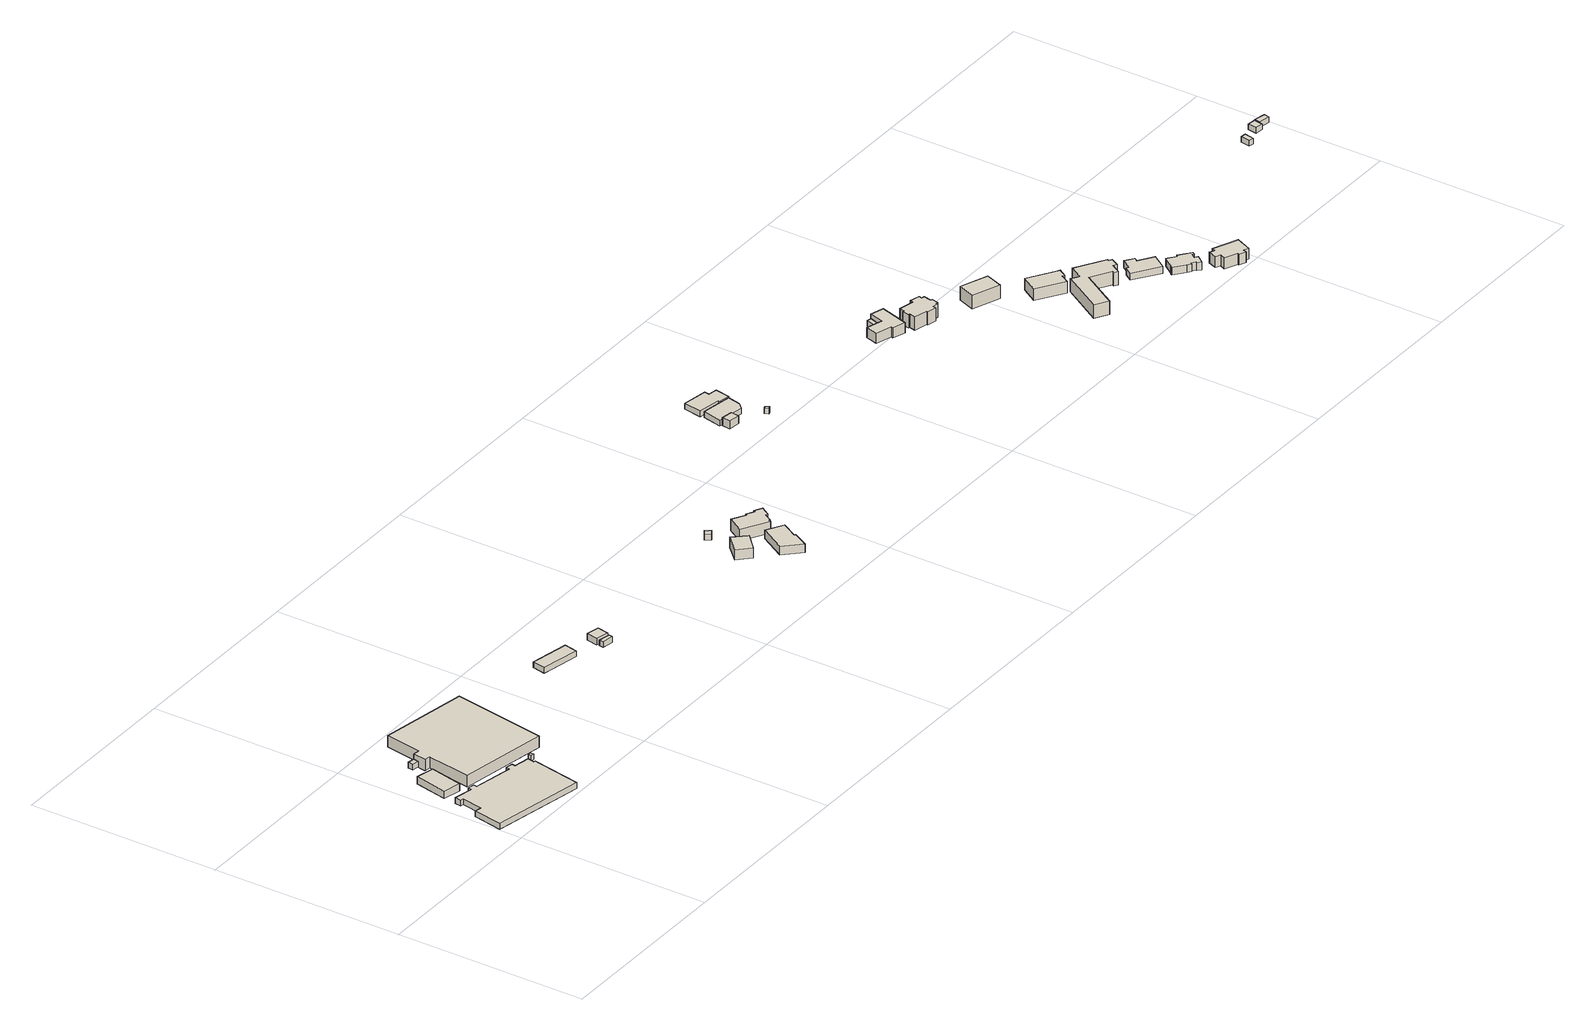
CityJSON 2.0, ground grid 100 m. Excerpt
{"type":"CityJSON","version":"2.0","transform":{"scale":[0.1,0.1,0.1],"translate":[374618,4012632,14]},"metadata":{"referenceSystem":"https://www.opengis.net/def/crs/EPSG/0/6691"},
"CityObjects":{
"building1":{"type":"Building","attributes":{"枝番":1,"利根川水系渡良瀬川洪水浸水想定区域（計画規模）.規模":"L1","利根川水系渡良瀬川洪水浸水想定区域（計画規模）.浸水ランク":"2","利根川水系渡良瀬川洪水浸水想定区域（計画規模）.浸水深":0.88,"利根川水系渡良瀬川洪水浸水想定区域（計画規模）.継続時間":8.9,"利根川水系渡良瀬川洪水浸水想定区域（想定最大規模）.規模":"L2","利根川水系渡良瀬川洪水浸水想定区域（想定最大規模）.浸水ランク":"2","利根川水系渡良瀬川洪水浸水想定区域（想定最大規模）.浸水深":2.31,"利根川水系渡良瀬川洪水浸水想定区域（想定最大規模）.継続時間":211.9,"利根川水系利根川洪水浸水想定区域（計画規模）.規模":"L1","利根川水系利根川洪水浸水想定区域（計画規模）.浸水ランク":"3","利根川水系利根川洪水浸水想定区域（計画規模）.浸水深":3.3,"利根川水系利根川洪水浸水想定区域（想定最大規模）.規模":"L2","利根川水系利根川洪水浸水想定区域（想定最大規模）.浸水ランク":"4","利根川水系利根川洪水浸水想定区域（想定最大規模）.浸水深":5.53,"usage":"401","measuredHeight":4.9,"BuildingDetails.prefecture":"10","BuildingDetails.city":"10207","BuildingDetails.surveyYear":2016},"geometry":[{"type":"Solid","lod":"1","boundaries":[[[[0,1,2,3]],[[2,4,5,3]],[[1,6,4,2]],[[0,7,6,1]],[[3,5,7,0]],[[4,6,7,5]]]]}]},
"building2":{"type":"Building","attributes":{"枝番":1,"利根川水系渡良瀬川洪水浸水想定区域（計画規模）.規模":"L1","利根川水系渡良瀬川洪水浸水想定区域（計画規模）.浸水ランク":"2","利根川水系渡良瀬川洪水浸水想定区域（計画規模）.浸水深":1.32,"利根川水系渡良瀬川洪水浸水想定区域（計画規模）.継続時間":24.4,"利根川水系渡良瀬川洪水浸水想定区域（想定最大規模）.規模":"L2","利根川水系渡良瀬川洪水浸水想定区域（想定最大規模）.浸水ランク":"2","利根川水系渡良瀬川洪水浸水想定区域（想定最大規模）.浸水深":2.82,"利根川水系渡良瀬川洪水浸水想定区域（想定最大規模）.継続時間":234.7,"利根川水系利根川洪水浸水想定区域（計画規模）.規模":"L1","利根川水系利根川洪水浸水想定区域（計画規模）.浸水ランク":"3","利根川水系利根川洪水浸水想定区域（計画規模）.浸水深":3.8,"利根川水系利根川洪水浸水想定区域（想定最大規模）.規模":"L2","利根川水系利根川洪水浸水想定区域（想定最大規模）.浸水ランク":"4","利根川水系利根川洪水浸水想定区域（想定最大規模）.浸水深":6.03,"usage":"451","BuildingDetails.prefecture":"10","BuildingDetails.city":"10207","BuildingDetails.surveyYear":2016},"geometry":[{"type":"Solid","lod":"1","boundaries":[[[[8,9,10,11,12,13,14,15,16,17,18,19,20,21,22,23,24,25]],[[24,26,27,25]],[[23,28,26,24]],[[22,29,28,23]],[[21,30,29,22]],[[20,31,30,21]],[[19,32,31,20]],[[18,33,32,19]],[[17,34,33,18]],[[16,35,34,17]],[[15,36,35,16]],[[14,37,36,15]],[[13,38,37,14]],[[12,39,38,13]],[[11,40,39,12]],[[10,41,40,11]],[[9,42,41,10]],[[8,43,42,9]],[[25,27,43,8]],[[26,28,29,30,31,32,33,34,35,36,37,38,39,40,41,42,43,27]]]]}]},
"building3":{"type":"Building","attributes":{"枝番":1,"利根川水系渡良瀬川洪水浸水想定区域（計画規模）.規模":"L1","利根川水系渡良瀬川洪水浸水想定区域（計画規模）.浸水ランク":"2","利根川水系渡良瀬川洪水浸水想定区域（計画規模）.浸水深":0.97,"利根川水系渡良瀬川洪水浸水想定区域（計画規模）.継続時間":9.2,"利根川水系渡良瀬川洪水浸水想定区域（想定最大規模）.規模":"L2","利根川水系渡良瀬川洪水浸水想定区域（想定最大規模）.浸水ランク":"2","利根川水系渡良瀬川洪水浸水想定区域（想定最大規模）.浸水深":2.42,"利根川水系渡良瀬川洪水浸水想定区域（想定最大規模）.継続時間":212.9,"利根川水系利根川洪水浸水想定区域（計画規模）.規模":"L1","利根川水系利根川洪水浸水想定区域（計画規模）.浸水ランク":"3","利根川水系利根川洪水浸水想定区域（計画規模）.浸水深":3.4,"利根川水系利根川洪水浸水想定区域（想定最大規模）.規模":"L2","利根川水系利根川洪水浸水想定区域（想定最大規模）.浸水ランク":"4","利根川水系利根川洪水浸水想定区域（想定最大規模）.浸水深":5.63,"usage":"451","BuildingDetails.prefecture":"10","BuildingDetails.city":"10207","BuildingDetails.surveyYear":2016},"geometry":[{"type":"Solid","lod":"1","boundaries":[[[[44,45,46,47]],[[46,48,49,47]],[[45,50,48,46]],[[44,51,50,45]],[[47,49,51,44]],[[48,50,51,49]]]]}]},
"building4":{"type":"Building","attributes":{"枝番":1,"利根川水系渡良瀬川洪水浸水想定区域（計画規模）.規模":"L1","利根川水系渡良瀬川洪水浸水想定区域（計画規模）.浸水ランク":"2","利根川水系渡良瀬川洪水浸水想定区域（計画規模）.浸水深":1.07,"利根川水系渡良瀬川洪水浸水想定区域（計画規模）.継続時間":21.4,"利根川水系渡良瀬川洪水浸水想定区域（想定最大規模）.規模":"L2","利根川水系渡良瀬川洪水浸水想定区域（想定最大規模）.浸水ランク":"2","利根川水系渡良瀬川洪水浸水想定区域（想定最大規模）.浸水深":2.62,"利根川水系渡良瀬川洪水浸水想定区域（想定最大規模）.継続時間":232.1,"利根川水系利根川洪水浸水想定区域（計画規模）.規模":"L1","利根川水系利根川洪水浸水想定区域（計画規模）.浸水ランク":"3","利根川水系利根川洪水浸水想定区域（計画規模）.浸水深":3.6,"利根川水系利根川洪水浸水想定区域（想定最大規模）.規模":"L2","利根川水系利根川洪水浸水想定区域（想定最大規模）.浸水ランク":"4","利根川水系利根川洪水浸水想定区域（想定最大規模）.浸水深":5.83,"BuildingDetails.prefecture":"10","BuildingDetails.city":"10207"},"geometry":[{"type":"Solid","lod":"1","boundaries":[[[[52,53,54,55]],[[54,56,57,55]],[[53,58,56,54]],[[52,59,58,53]],[[55,57,59,52]],[[56,58,59,57]]]]}]},
"building5":{"type":"Building","attributes":{"枝番":1,"利根川水系渡良瀬川洪水浸水想定区域（計画規模）.規模":"L1","利根川水系渡良瀬川洪水浸水想定区域（計画規模）.浸水ランク":"2","利根川水系渡良瀬川洪水浸水想定区域（計画規模）.浸水深":1.42,"利根川水系渡良瀬川洪水浸水想定区域（計画規模）.継続時間":12.4,"利根川水系渡良瀬川洪水浸水想定区域（想定最大規模）.規模":"L2","利根川水系渡良瀬川洪水浸水想定区域（想定最大規模）.浸水ランク":"2","利根川水系渡良瀬川洪水浸水想定区域（想定最大規模）.浸水深":2.93,"利根川水系渡良瀬川洪水浸水想定区域（想定最大規模）.継続時間":220.3,"利根川水系利根川洪水浸水想定区域（計画規模）.規模":"L1","利根川水系利根川洪水浸水想定区域（計画規模）.浸水ランク":"3","利根川水系利根川洪水浸水想定区域（計画規模）.浸水深":3.9,"利根川水系利根川洪水浸水想定区域（想定最大規模）.規模":"L2","利根川水系利根川洪水浸水想定区域（想定最大規模）.浸水ランク":"4","利根川水系利根川洪水浸水想定区域（想定最大規模）.浸水深":6.13,"usage":"451","measuredHeight":7.1,"BuildingDetails.prefecture":"10","BuildingDetails.city":"10207","BuildingDetails.surveyYear":2016},"geometry":[{"type":"Solid","lod":"1","boundaries":[[[[60,61,62,63,64,65,66,67]],[[66,68,69,67]],[[65,70,68,66]],[[64,71,70,65]],[[63,72,71,64]],[[62,73,72,63]],[[61,74,73,62]],[[60,75,74,61]],[[67,69,75,60]],[[68,70,71,72,73,74,75,69]]]]}]},
"building6":{"type":"Building","attributes":{"枝番":1,"利根川水系渡良瀬川洪水浸水想定区域（計画規模）.規模":"L1","利根川水系渡良瀬川洪水浸水想定区域（計画規模）.浸水ランク":"2","利根川水系渡良瀬川洪水浸水想定区域（計画規模）.浸水深":1.08,"利根川水系渡良瀬川洪水浸水想定区域（計画規模）.継続時間":21.4,"利根川水系渡良瀬川洪水浸水想定区域（想定最大規模）.規模":"L2","利根川水系渡良瀬川洪水浸水想定区域（想定最大規模）.浸水ランク":"2","利根川水系渡良瀬川洪水浸水想定区域（想定最大規模）.浸水深":2.62,"利根川水系渡良瀬川洪水浸水想定区域（想定最大規模）.継続時間":231.9,"利根川水系利根川洪水浸水想定区域（計画規模）.規模":"L1","利根川水系利根川洪水浸水想定区域（計画規模）.浸水ランク":"3","利根川水系利根川洪水浸水想定区域（計画規模）.浸水深":3.6,"利根川水系利根川洪水浸水想定区域（想定最大規模）.規模":"L2","利根川水系利根川洪水浸水想定区域（想定最大規模）.浸水ランク":"4","利根川水系利根川洪水浸水想定区域（想定最大規模）.浸水深":5.83,"usage":"451","measuredHeight":3.5,"BuildingDetails.prefecture":"10","BuildingDetails.city":"10207","BuildingDetails.surveyYear":2016},"geometry":[{"type":"Solid","lod":"1","boundaries":[[[[76,77,78,79]],[[78,80,81,79]],[[77,82,80,78]],[[76,83,82,77]],[[79,81,83,76]],[[80,82,83,81]]]]}]},
"building7":{"type":"Building","attributes":{"枝番":1,"利根川水系渡良瀬川洪水浸水想定区域（計画規模）.規模":"L1","利根川水系渡良瀬川洪水浸水想定区域（計画規模）.浸水ランク":"2","利根川水系渡良瀬川洪水浸水想定区域（計画規模）.浸水深":1.21,"利根川水系渡良瀬川洪水浸水想定区域（計画規模）.継続時間":21.4,"利根川水系渡良瀬川洪水浸水想定区域（想定最大規模）.規模":"L2","利根川水系渡良瀬川洪水浸水想定区域（想定最大規模）.浸水ランク":"2","利根川水系渡良瀬川洪水浸水想定区域（想定最大規模）.浸水深":2.72,"利根川水系渡良瀬川洪水浸水想定区域（想定最大規模）.継続時間":231.9,"利根川水系利根川洪水浸水想定区域（計画規模）.規模":"L1","利根川水系利根川洪水浸水想定区域（計画規模）.浸水ランク":"3","利根川水系利根川洪水浸水想定区域（計画規模）.浸水深":3.7,"利根川水系利根川洪水浸水想定区域（想定最大規模）.規模":"L2","利根川水系利根川洪水浸水想定区域（想定最大規模）.浸水ランク":"4","利根川水系利根川洪水浸水想定区域（想定最大規模）.浸水深":5.93,"BuildingDetails.prefecture":"10","BuildingDetails.city":"10207"},"geometry":[{"type":"Solid","lod":"1","boundaries":[[[[84,85,86,87]],[[86,88,89,87]],[[85,90,88,86]],[[84,91,90,85]],[[87,89,91,84]],[[88,90,91,89]]]]}]},
"building8":{"type":"Building","attributes":{"枝番":1,"利根川水系渡良瀬川洪水浸水想定区域（計画規模）.規模":"L1","利根川水系渡良瀬川洪水浸水想定区域（計画規模）.浸水ランク":"2","利根川水系渡良瀬川洪水浸水想定区域（計画規模）.浸水深":0.9,"利根川水系渡良瀬川洪水浸水想定区域（計画規模）.継続時間":19.4,"利根川水系渡良瀬川洪水浸水想定区域（想定最大規模）.規模":"L2","利根川水系渡良瀬川洪水浸水想定区域（想定最大規模）.浸水ランク":"2","利根川水系渡良瀬川洪水浸水想定区域（想定最大規模）.浸水深":2.42,"利根川水系渡良瀬川洪水浸水想定区域（想定最大規模）.継続時間":230.2,"利根川水系利根川洪水浸水想定区域（計画規模）.規模":"L1","利根川水系利根川洪水浸水想定区域（計画規模）.浸水ランク":"3","利根川水系利根川洪水浸水想定区域（計画規模）.浸水深":3.4,"利根川水系利根川洪水浸水想定区域（想定最大規模）.規模":"L2","利根川水系利根川洪水浸水想定区域（想定最大規模）.浸水ランク":"4","利根川水系利根川洪水浸水想定区域（想定最大規模）.浸水深":5.63,"measuredHeight":4.1,"BuildingDetails.prefecture":"10","BuildingDetails.city":"10207"},"geometry":[{"type":"Solid","lod":"1","boundaries":[[[[92,93,94,95]],[[94,96,97,95]],[[93,98,96,94]],[[92,99,98,93]],[[95,97,99,92]],[[96,98,99,97]]]]}]},
"building9":{"type":"Building","attributes":{"枝番":1,"利根川水系渡良瀬川洪水浸水想定区域（計画規模）.規模":"L1","利根川水系渡良瀬川洪水浸水想定区域（計画規模）.浸水ランク":"2","利根川水系渡良瀬川洪水浸水想定区域（計画規模）.浸水深":0.9,"利根川水系渡良瀬川洪水浸水想定区域（計画規模）.継続時間":9.3,"利根川水系渡良瀬川洪水浸水想定区域（想定最大規模）.規模":"L2","利根川水系渡良瀬川洪水浸水想定区域（想定最大規模）.浸水ランク":"2","利根川水系渡良瀬川洪水浸水想定区域（想定最大規模）.浸水深":2.31,"利根川水系渡良瀬川洪水浸水想定区域（想定最大規模）.継続時間":213.6,"利根川水系利根川洪水浸水想定区域（計画規模）.規模":"L1","利根川水系利根川洪水浸水想定区域（計画規模）.浸水ランク":"3","利根川水系利根川洪水浸水想定区域（計画規模）.浸水深":3.3,"利根川水系利根川洪水浸水想定区域（想定最大規模）.規模":"L2","利根川水系利根川洪水浸水想定区域（想定最大規模）.浸水ランク":"4","利根川水系利根川洪水浸水想定区域（想定最大規模）.浸水深":5.53,"measuredHeight":6.9,"BuildingDetails.prefecture":"10","BuildingDetails.city":"10207"},"geometry":[{"type":"Solid","lod":"1","boundaries":[[[[100,101,102,103]],[[102,104,105,103]],[[101,106,104,102]],[[100,107,106,101]],[[103,105,107,100]],[[104,106,107,105]]]]}]},
"building10":{"type":"Building","attributes":{"枝番":1,"利根川水系渡良瀬川洪水浸水想定区域（計画規模）.規模":"L1","利根川水系渡良瀬川洪水浸水想定区域（計画規模）.浸水ランク":"2","利根川水系渡良瀬川洪水浸水想定区域（計画規模）.浸水深":1.52,"利根川水系渡良瀬川洪水浸水想定区域（計画規模）.継続時間":27.7,"利根川水系渡良瀬川洪水浸水想定区域（想定最大規模）.規模":"L2","利根川水系渡良瀬川洪水浸水想定区域（想定最大規模）.浸水ランク":"2","利根川水系渡良瀬川洪水浸水想定区域（想定最大規模）.浸水深":2.92,"利根川水系渡良瀬川洪水浸水想定区域（想定最大規模）.継続時間":237.6,"利根川水系利根川洪水浸水想定区域（計画規模）.規模":"L1","利根川水系利根川洪水浸水想定区域（計画規模）.浸水ランク":"3","利根川水系利根川洪水浸水想定区域（計画規模）.浸水深":3.9,"利根川水系利根川洪水浸水想定区域（想定最大規模）.規模":"L2","利根川水系利根川洪水浸水想定区域（想定最大規模）.浸水ランク":"4","利根川水系利根川洪水浸水想定区域（想定最大規模）.浸水深":6.13,"BuildingDetails.prefecture":"10","BuildingDetails.city":"10207"},"geometry":[{"type":"Solid","lod":"1","boundaries":[[[[108,109,110,111]],[[110,112,113,111]],[[109,114,112,110]],[[108,115,114,109]],[[111,113,115,108]],[[112,114,115,113]]]]}]},
"building11":{"type":"Building","attributes":{"枝番":1,"利根川水系渡良瀬川洪水浸水想定区域（計画規模）.規模":"L1","利根川水系渡良瀬川洪水浸水想定区域（計画規模）.浸水ランク":"2","利根川水系渡良瀬川洪水浸水想定区域（計画規模）.浸水深":0.61,"利根川水系渡良瀬川洪水浸水想定区域（計画規模）.継続時間":3.9,"利根川水系渡良瀬川洪水浸水想定区域（想定最大規模）.規模":"L2","利根川水系渡良瀬川洪水浸水想定区域（想定最大規模）.浸水ランク":"2","利根川水系渡良瀬川洪水浸水想定区域（想定最大規模）.浸水深":2.02,"利根川水系渡良瀬川洪水浸水想定区域（想定最大規模）.継続時間":170.7,"利根川水系利根川洪水浸水想定区域（計画規模）.規模":"L1","利根川水系利根川洪水浸水想定区域（計画規模）.浸水ランク":"3","利根川水系利根川洪水浸水想定区域（計画規模）.浸水深":3,"利根川水系利根川洪水浸水想定区域（想定最大規模）.規模":"L2","利根川水系利根川洪水浸水想定区域（想定最大規模）.浸水ランク":"4","利根川水系利根川洪水浸水想定区域（想定最大規模）.浸水深":5.23,"measuredHeight":5.3,"BuildingDetails.prefecture":"10","BuildingDetails.city":"10207"},"geometry":[{"type":"Solid","lod":"1","boundaries":[[[[116,117,118,119,120,121]],[[120,122,123,121]],[[119,124,122,120]],[[118,125,124,119]],[[117,126,125,118]],[[116,127,126,117]],[[121,123,127,116]],[[122,124,125,126,127,123]]]]}]},
"building12":{"type":"Building","attributes":{"枝番":1,"利根川水系渡良瀬川洪水浸水想定区域（計画規模）.規模":"L1","利根川水系渡良瀬川洪水浸水想定区域（計画規模）.浸水ランク":"1","利根川水系渡良瀬川洪水浸水想定区域（計画規模）.浸水深":0.22,"利根川水系渡良瀬川洪水浸水想定区域（計画規模）.継続時間":3.9,"利根川水系渡良瀬川洪水浸水想定区域（想定最大規模）.規模":"L2","利根川水系渡良瀬川洪水浸水想定区域（想定最大規模）.浸水ランク":"2","利根川水系渡良瀬川洪水浸水想定区域（想定最大規模）.浸水深":1.62,"利根川水系渡良瀬川洪水浸水想定区域（想定最大規模）.継続時間":170.7,"利根川水系利根川洪水浸水想定区域（計画規模）.規模":"L1","利根川水系利根川洪水浸水想定区域（計画規模）.浸水ランク":"2","利根川水系利根川洪水浸水想定区域（計画規模）.浸水深":2.6,"利根川水系利根川洪水浸水想定区域（想定最大規模）.規模":"L2","利根川水系利根川洪水浸水想定区域（想定最大規模）.浸水ランク":"3","利根川水系利根川洪水浸水想定区域（想定最大規模）.浸水深":4.83,"measuredHeight":7.7,"BuildingDetails.prefecture":"10","BuildingDetails.city":"10207"},"geometry":[{"type":"Solid","lod":"1","boundaries":[[[[128,129,130,131,132,133,134,135,136,137,138,139]],[[138,140,141,139]],[[137,142,140,138]],[[136,143,142,137]],[[135,144,143,136]],[[134,145,144,135]],[[133,146,145,134]],[[132,147,146,133]],[[131,148,147,132]],[[130,149,148,131]],[[129,150,149,130]],[[128,151,150,129]],[[139,141,151,128]],[[140,142,143,144,145,146,147,148,149,150,151,141]]]]}]},
"building13":{"type":"Building","attributes":{"枝番":1,"利根川水系渡良瀬川洪水浸水想定区域（計画規模）.規模":"L1","利根川水系渡良瀬川洪水浸水想定区域（計画規模）.浸水ランク":"2","利根川水系渡良瀬川洪水浸水想定区域（計画規模）.浸水深":1.97,"利根川水系渡良瀬川洪水浸水想定区域（計画規模）.継続時間":54.6,"利根川水系渡良瀬川洪水浸水想定区域（想定最大規模）.規模":"L2","利根川水系渡良瀬川洪水浸水想定区域（想定最大規模）.浸水ランク":"3","利根川水系渡良瀬川洪水浸水想定区域（想定最大規模）.浸水深":3.32,"利根川水系渡良瀬川洪水浸水想定区域（想定最大規模）.継続時間":264.6,"利根川水系矢場川洪水浸水想定区域（想定最大規模）.規模":"L2","利根川水系矢場川洪水浸水想定区域（想定最大規模）.浸水ランク":"1","利根川水系矢場川洪水浸水想定区域（想定最大規模）.浸水深":0.36,"利根川水系利根川洪水浸水想定区域（計画規模）.規模":"L1","利根川水系利根川洪水浸水想定区域（計画規模）.浸水ランク":"3","利根川水系利根川洪水浸水想定区域（計画規模）.浸水深":4.3,"利根川水系利根川洪水浸水想定区域（想定最大規模）.規模":"L2","利根川水系利根川洪水浸水想定区域（想定最大規模）.浸水ランク":"4","利根川水系利根川洪水浸水想定区域（想定最大規模）.浸水深":6.53,"measuredHeight":4.6,"BuildingDetails.prefecture":"10","BuildingDetails.city":"10207"},"geometry":[{"type":"Solid","lod":"1","boundaries":[[[[152,153,154,155]],[[154,156,157,155]],[[153,158,156,154]],[[152,159,158,153]],[[155,157,159,152]],[[156,158,159,157]]]]}]},
"building14":{"type":"Building","attributes":{"枝番":1,"利根川水系渡良瀬川洪水浸水想定区域（計画規模）.規模":"L1","利根川水系渡良瀬川洪水浸水想定区域（計画規模）.浸水ランク":"2","利根川水系渡良瀬川洪水浸水想定区域（計画規模）.浸水深":1.57,"利根川水系渡良瀬川洪水浸水想定区域（計画規模）.継続時間":54.6,"利根川水系渡良瀬川洪水浸水想定区域（想定最大規模）.規模":"L2","利根川水系渡良瀬川洪水浸水想定区域（想定最大規模）.浸水ランク":"2","利根川水系渡良瀬川洪水浸水想定区域（想定最大規模）.浸水深":2.92,"利根川水系渡良瀬川洪水浸水想定区域（想定最大規模）.継続時間":264.6,"利根川水系矢場川洪水浸水想定区域（想定最大規模）.規模":"L2","利根川水系矢場川洪水浸水想定区域（想定最大規模）.浸水ランク":"1","利根川水系矢場川洪水浸水想定区域（想定最大規模）.浸水深":0.06,"利根川水系利根川洪水浸水想定区域（計画規模）.規模":"L1","利根川水系利根川洪水浸水想定区域（計画規模）.浸水ランク":"3","利根川水系利根川洪水浸水想定区域（計画規模）.浸水深":3.9,"利根川水系利根川洪水浸水想定区域（想定最大規模）.規模":"L2","利根川水系利根川洪水浸水想定区域（想定最大規模）.浸水ランク":"4","利根川水系利根川洪水浸水想定区域（想定最大規模）.浸水深":6.13,"usage":"451","measuredHeight":3.7,"BuildingDetails.prefecture":"10","BuildingDetails.city":"10207","BuildingDetails.surveyYear":2016},"geometry":[{"type":"Solid","lod":"1","boundaries":[[[[160,161,162,163,164]],[[163,165,166,164]],[[162,167,165,163]],[[161,168,167,162]],[[160,169,168,161]],[[164,166,169,160]],[[165,167,168,169,166]]]]}]},
"building15":{"type":"Building","attributes":{"枝番":1,"利根川水系渡良瀬川洪水浸水想定区域（計画規模）.規模":"L1","利根川水系渡良瀬川洪水浸水想定区域（計画規模）.浸水ランク":"2","利根川水系渡良瀬川洪水浸水想定区域（計画規模）.浸水深":1.46,"利根川水系渡良瀬川洪水浸水想定区域（計画規模）.継続時間":24.4,"利根川水系渡良瀬川洪水浸水想定区域（想定最大規模）.規模":"L2","利根川水系渡良瀬川洪水浸水想定区域（想定最大規模）.浸水ランク":"2","利根川水系渡良瀬川洪水浸水想定区域（想定最大規模）.浸水深":2.82,"利根川水系渡良瀬川洪水浸水想定区域（想定最大規模）.継続時間":234.5,"利根川水系矢場川洪水浸水想定区域（想定最大規模）.規模":"L2","利根川水系矢場川洪水浸水想定区域（想定最大規模）.浸水ランク":"1","利根川水系矢場川洪水浸水想定区域（想定最大規模）.浸水深":0.06,"利根川水系利根川洪水浸水想定区域（計画規模）.規模":"L1","利根川水系利根川洪水浸水想定区域（計画規模）.浸水ランク":"3","利根川水系利根川洪水浸水想定区域（計画規模）.浸水深":3.8,"利根川水系利根川洪水浸水想定区域（想定最大規模）.規模":"L2","利根川水系利根川洪水浸水想定区域（想定最大規模）.浸水ランク":"4","利根川水系利根川洪水浸水想定区域（想定最大規模）.浸水深":6.03,"usage":"451","measuredHeight":3.4,"BuildingDetails.prefecture":"10","BuildingDetails.city":"10207","BuildingDetails.surveyYear":2016},"geometry":[{"type":"Solid","lod":"1","boundaries":[[[[170,171,172,173,174,175,176,177]],[[176,178,179,177]],[[175,180,178,176]],[[174,181,180,175]],[[173,182,181,174]],[[172,183,182,173]],[[171,184,183,172]],[[170,185,184,171]],[[177,179,185,170]],[[178,180,181,182,183,184,185,179]]]]}]},
"building16":{"type":"Building","attributes":{"枝番":1,"利根川水系渡良瀬川洪水浸水想定区域（計画規模）.規模":"L1","利根川水系渡良瀬川洪水浸水想定区域（計画規模）.浸水ランク":"2","利根川水系渡良瀬川洪水浸水想定区域（計画規模）.浸水深":2.06,"利根川水系渡良瀬川洪水浸水想定区域（計画規模）.継続時間":53.6,"利根川水系渡良瀬川洪水浸水想定区域（想定最大規模）.規模":"L2","利根川水系渡良瀬川洪水浸水想定区域（想定最大規模）.浸水ランク":"3","利根川水系渡良瀬川洪水浸水想定区域（想定最大規模）.浸水深":3.42,"利根川水系渡良瀬川洪水浸水想定区域（想定最大規模）.継続時間":263.4,"利根川水系矢場川洪水浸水想定区域（想定最大規模）.規模":"L2","利根川水系矢場川洪水浸水想定区域（想定最大規模）.浸水ランク":"1","利根川水系矢場川洪水浸水想定区域（想定最大規模）.浸水深":0.46,"利根川水系利根川洪水浸水想定区域（計画規模）.規模":"L1","利根川水系利根川洪水浸水想定区域（計画規模）.浸水ランク":"3","利根川水系利根川洪水浸水想定区域（計画規模）.浸水深":4.4,"利根川水系利根川洪水浸水想定区域（想定最大規模）.規模":"L2","利根川水系利根川洪水浸水想定区域（想定最大規模）.浸水ランク":"4","利根川水系利根川洪水浸水想定区域（想定最大規模）.浸水深":6.63,"usage":"451","BuildingDetails.prefecture":"10","BuildingDetails.city":"10207","BuildingDetails.surveyYear":2016},"geometry":[{"type":"Solid","lod":"1","boundaries":[[[[186,187,188,189]],[[188,190,191,189]],[[187,192,190,188]],[[186,193,192,187]],[[189,191,193,186]],[[190,192,193,191]]]]}]},
"building17":{"type":"Building","attributes":{"枝番":1,"利根川水系渡良瀬川洪水浸水想定区域（計画規模）.規模":"L1","利根川水系渡良瀬川洪水浸水想定区域（計画規模）.浸水ランク":"1","利根川水系渡良瀬川洪水浸水想定区域（計画規模）.浸水深":0.15,"利根川水系渡良瀬川洪水浸水想定区域（計画規模）.継続時間":21.8,"利根川水系渡良瀬川洪水浸水想定区域（想定最大規模）.規模":"L2","利根川水系渡良瀬川洪水浸水想定区域（想定最大規模）.浸水ランク":"2","利根川水系渡良瀬川洪水浸水想定区域（想定最大規模）.浸水深":1.52,"利根川水系渡良瀬川洪水浸水想定区域（想定最大規模）.継続時間":232.2,"利根川水系利根川洪水浸水想定区域（計画規模）.規模":"L1","利根川水系利根川洪水浸水想定区域（計画規模）.浸水ランク":"2","利根川水系利根川洪水浸水想定区域（計画規模）.浸水深":2.5,"利根川水系利根川洪水浸水想定区域（想定最大規模）.規模":"L2","利根川水系利根川洪水浸水想定区域（想定最大規模）.浸水ランク":"3","利根川水系利根川洪水浸水想定区域（想定最大規模）.浸水深":4.73,"measuredHeight":8.2,"BuildingDetails.prefecture":"10","BuildingDetails.city":"10207"},"geometry":[{"type":"Solid","lod":"1","boundaries":[[[[194,195,196,197,198,199,200,201]],[[200,202,203,201]],[[199,204,202,200]],[[198,205,204,199]],[[197,206,205,198]],[[196,207,206,197]],[[195,208,207,196]],[[194,209,208,195]],[[201,203,209,194]],[[202,204,205,206,207,208,209,203]]]]}]},
"building18":{"type":"Building","attributes":{"枝番":1,"利根川水系渡良瀬川洪水浸水想定区域（計画規模）.規模":"L1","利根川水系渡良瀬川洪水浸水想定区域（計画規模）.浸水ランク":"1","利根川水系渡良瀬川洪水浸水想定区域（計画規模）.浸水深":0.26,"利根川水系渡良瀬川洪水浸水想定区域（計画規模）.継続時間":21.8,"利根川水系渡良瀬川洪水浸水想定区域（想定最大規模）.規模":"L2","利根川水系渡良瀬川洪水浸水想定区域（想定最大規模）.浸水ランク":"2","利根川水系渡良瀬川洪水浸水想定区域（想定最大規模）.浸水深":1.62,"利根川水系渡良瀬川洪水浸水想定区域（想定最大規模）.継続時間":232.2,"利根川水系利根川洪水浸水想定区域（計画規模）.規模":"L1","利根川水系利根川洪水浸水想定区域（計画規模）.浸水ランク":"2","利根川水系利根川洪水浸水想定区域（計画規模）.浸水深":2.6,"利根川水系利根川洪水浸水想定区域（想定最大規模）.規模":"L2","利根川水系利根川洪水浸水想定区域（想定最大規模）.浸水ランク":"3","利根川水系利根川洪水浸水想定区域（想定最大規模）.浸水深":4.83,"measuredHeight":3.6,"BuildingDetails.prefecture":"10","BuildingDetails.city":"10207"},"geometry":[{"type":"Solid","lod":"1","boundaries":[[[[210,211,212,213]],[[212,214,215,213]],[[211,216,214,212]],[[210,217,216,211]],[[213,215,217,210]],[[214,216,217,215]]]]}]},
"building19":{"type":"Building","attributes":{"枝番":1,"利根川水系渡良瀬川洪水浸水想定区域（計画規模）.規模":"L1","利根川水系渡良瀬川洪水浸水想定区域（計画規模）.浸水ランク":"1","利根川水系渡良瀬川洪水浸水想定区域（計画規模）.浸水深":0.14,"利根川水系渡良瀬川洪水浸水想定区域（想定最大規模）.規模":"L2","利根川水系渡良瀬川洪水浸水想定区域（想定最大規模）.浸水ランク":"2","利根川水系渡良瀬川洪水浸水想定区域（想定最大規模）.浸水深":1.12,"利根川水系渡良瀬川洪水浸水想定区域（想定最大規模）.継続時間":113.4,"利根川水系利根川洪水浸水想定区域（計画規模）.規模":"L1","利根川水系利根川洪水浸水想定区域（計画規模）.浸水ランク":"2","利根川水系利根川洪水浸水想定区域（計画規模）.浸水深":2.1,"利根川水系利根川洪水浸水想定区域（想定最大規模）.規模":"L2","利根川水系利根川洪水浸水想定区域（想定最大規模）.浸水ランク":"3","利根川水系利根川洪水浸水想定区域（想定最大規模）.浸水深":4.33,"measuredHeight":8.4,"BuildingDetails.prefecture":"10","BuildingDetails.city":"10207"},"geometry":[{"type":"Solid","lod":"1","boundaries":[[[[218,219,220,221,222,223,224,225,226,227,228,229,230,231,232,233,234,235,236,237]],[[236,238,239,237]],[[235,240,238,236]],[[234,241,240,235]],[[233,242,241,234]],[[232,243,242,233]],[[231,244,243,232]],[[230,245,244,231]],[[229,246,245,230]],[[228,247,246,229]],[[227,248,247,228]],[[226,249,248,227]],[[225,250,249,226]],[[224,251,250,225]],[[223,252,251,224]],[[222,253,252,223]],[[221,254,253,222]],[[220,255,254,221]],[[219,256,255,220]],[[218,257,256,219]],[[237,239,257,218]],[[238,240,241,242,243,244,245,246,247,248,249,250,251,252,253,254,255,256,257,239]]]]}]},
"building20":{"type":"Building","attributes":{"枝番":1,"利根川水系渡良瀬川洪水浸水想定区域（計画規模）.規模":"L1","利根川水系渡良瀬川洪水浸水想定区域（計画規模）.浸水ランク":"1","利根川水系渡良瀬川洪水浸水想定区域（計画規模）.浸水深":0.08,"利根川水系渡良瀬川洪水浸水想定区域（計画規模）.継続時間":3.3,"利根川水系渡良瀬川洪水浸水想定区域（想定最大規模）.規模":"L2","利根川水系渡良瀬川洪水浸水想定区域（想定最大規模）.浸水ランク":"2","利根川水系渡良瀬川洪水浸水想定区域（想定最大規模）.浸水深":1.42,"利根川水系渡良瀬川洪水浸水想定区域（想定最大規模）.継続時間":163.5,"利根川水系利根川洪水浸水想定区域（計画規模）.規模":"L1","利根川水系利根川洪水浸水想定区域（計画規模）.浸水ランク":"2","利根川水系利根川洪水浸水想定区域（計画規模）.浸水深":2.4,"利根川水系利根川洪水浸水想定区域（想定最大規模）.規模":"L2","利根川水系利根川洪水浸水想定区域（想定最大規模）.浸水ランク":"3","利根川水系利根川洪水浸水想定区域（想定最大規模）.浸水深":4.63,"measuredHeight":8.7,"BuildingDetails.prefecture":"10","BuildingDetails.city":"10207"},"geometry":[{"type":"Solid","lod":"1","boundaries":[[[[258,259,260,261]],[[260,262,263,261]],[[259,264,262,260]],[[258,265,264,259]],[[261,263,265,258]],[[262,264,265,263]]]]}]},
"building21":{"type":"Building","attributes":{"枝番":1,"利根川水系渡良瀬川洪水浸水想定区域（計画規模）.規模":"L1","利根川水系渡良瀬川洪水浸水想定区域（想定最大規模）.規模":"L2","利根川水系渡良瀬川洪水浸水想定区域（想定最大規模）.浸水ランク":"2","利根川水系渡良瀬川洪水浸水想定区域（想定最大規模）.浸水深":0.62,"利根川水系渡良瀬川洪水浸水想定区域（想定最大規模）.継続時間":81,"利根川水系利根川洪水浸水想定区域（計画規模）.規模":"L1","利根川水系利根川洪水浸水想定区域（計画規模）.浸水ランク":"2","利根川水系利根川洪水浸水想定区域（計画規模）.浸水深":1.6,"利根川水系利根川洪水浸水想定区域（想定最大規模）.規模":"L2","利根川水系利根川洪水浸水想定区域（想定最大規模）.浸水ランク":"3","利根川水系利根川洪水浸水想定区域（想定最大規模）.浸水深":3.83,"measuredHeight":7.7,"BuildingDetails.prefecture":"10","BuildingDetails.city":"10207"},"geometry":[{"type":"Solid","lod":"1","boundaries":[[[[266,267,268,269,270,271,272]],[[271,273,274,272]],[[270,275,273,271]],[[269,276,275,270]],[[268,277,276,269]],[[267,278,277,268]],[[266,279,278,267]],[[272,274,279,266]],[[273,275,276,277,278,279,274]]]]}]},
"building22":{"type":"Building","attributes":{"枝番":1,"利根川水系渡良瀬川洪水浸水想定区域（計画規模）.規模":"L1","利根川水系渡良瀬川洪水浸水想定区域（計画規模）.浸水ランク":"1","利根川水系渡良瀬川洪水浸水想定区域（計画規模）.浸水深":0.26,"利根川水系渡良瀬川洪水浸水想定区域（想定最大規模）.規模":"L2","利根川水系渡良瀬川洪水浸水想定区域（想定最大規模）.浸水ランク":"2","利根川水系渡良瀬川洪水浸水想定区域（想定最大規模）.浸水深":0.52,"利根川水系渡良瀬川洪水浸水想定区域（想定最大規模）.継続時間":1.6,"利根川水系利根川洪水浸水想定区域（計画規模）.規模":"L1","利根川水系利根川洪水浸水想定区域（計画規模）.浸水ランク":"2","利根川水系利根川洪水浸水想定区域（計画規模）.浸水深":1.5,"利根川水系利根川洪水浸水想定区域（想定最大規模）.規模":"L2","利根川水系利根川洪水浸水想定区域（想定最大規模）.浸水ランク":"3","利根川水系利根川洪水浸水想定区域（想定最大規模）.浸水深":3.73,"measuredHeight":8.5,"BuildingDetails.prefecture":"10","BuildingDetails.city":"10207"},"geometry":[{"type":"Solid","lod":"1","boundaries":[[[[280,281,282,283,284,285,286,287,288,289,290,291,292,293]],[[292,294,295,293]],[[291,296,294,292]],[[290,297,296,291]],[[289,298,297,290]],[[288,299,298,289]],[[287,300,299,288]],[[286,301,300,287]],[[285,302,301,286]],[[284,303,302,285]],[[283,304,303,284]],[[282,305,304,283]],[[281,306,305,282]],[[280,307,306,281]],[[293,295,307,280]],[[294,296,297,298,299,300,301,302,303,304,305,306,307,295]]]]}]},
"building23":{"type":"Building","attributes":{"枝番":1,"利根川水系渡良瀬川洪水浸水想定区域（計画規模）.規模":"L1","利根川水系渡良瀬川洪水浸水想定区域（計画規模）.浸水ランク":"1","利根川水系渡良瀬川洪水浸水想定区域（計画規模）.浸水深":0.35,"利根川水系渡良瀬川洪水浸水想定区域（計画規模）.継続時間":4.7,"利根川水系渡良瀬川洪水浸水想定区域（想定最大規模）.規模":"L2","利根川水系渡良瀬川洪水浸水想定区域（想定最大規模）.浸水ランク":"2","利根川水系渡良瀬川洪水浸水想定区域（想定最大規模）.浸水深":1.72,"利根川水系渡良瀬川洪水浸水想定区域（想定最大規模）.継続時間":173.9,"利根川水系利根川洪水浸水想定区域（計画規模）.規模":"L1","利根川水系利根川洪水浸水想定区域（計画規模）.浸水ランク":"2","利根川水系利根川洪水浸水想定区域（計画規模）.浸水深":2.7,"利根川水系利根川洪水浸水想定区域（想定最大規模）.規模":"L2","利根川水系利根川洪水浸水想定区域（想定最大規模）.浸水ランク":"3","利根川水系利根川洪水浸水想定区域（想定最大規模）.浸水深":4.93,"measuredHeight":5.2,"BuildingDetails.prefecture":"10","BuildingDetails.city":"10207"},"geometry":[{"type":"Solid","lod":"1","boundaries":[[[[308,309,310,311,312,313,314,315]],[[314,316,317,315]],[[313,318,316,314]],[[312,319,318,313]],[[311,320,319,312]],[[310,321,320,311]],[[309,322,321,310]],[[308,323,322,309]],[[315,317,323,308]],[[316,318,319,320,321,322,323,317]]]]}]},
"building24":{"type":"Building","attributes":{"枝番":1,"利根川水系渡良瀬川洪水浸水想定区域（計画規模）.規模":"L1","利根川水系渡良瀬川洪水浸水想定区域（計画規模）.浸水ランク":"1","利根川水系渡良瀬川洪水浸水想定区域（計画規模）.浸水深":0.1,"利根川水系渡良瀬川洪水浸水想定区域（想定最大規模）.規模":"L2","利根川水系渡良瀬川洪水浸水想定区域（想定最大規模）.浸水ランク":"2","利根川水系渡良瀬川洪水浸水想定区域（想定最大規模）.浸水深":1.12,"利根川水系渡良瀬川洪水浸水想定区域（想定最大規模）.継続時間":139.2,"利根川水系利根川洪水浸水想定区域（計画規模）.規模":"L1","利根川水系利根川洪水浸水想定区域（計画規模）.浸水ランク":"2","利根川水系利根川洪水浸水想定区域（計画規模）.浸水深":2.1,"利根川水系利根川洪水浸水想定区域（想定最大規模）.規模":"L2","利根川水系利根川洪水浸水想定区域（想定最大規模）.浸水ランク":"3","利根川水系利根川洪水浸水想定区域（想定最大規模）.浸水深":4.33,"measuredHeight":5.3,"BuildingDetails.prefecture":"10","BuildingDetails.city":"10207"},"geometry":[{"type":"Solid","lod":"1","boundaries":[[[[324,325,326,327,328,329,330,331,332,333,334,335,336,337,338,339,340,341]],[[340,342,343,341]],[[339,344,342,340]],[[338,345,344,339]],[[337,346,345,338]],[[336,347,346,337]],[[335,348,347,336]],[[334,349,348,335]],[[333,350,349,334]],[[332,351,350,333]],[[331,352,351,332]],[[330,353,352,331]],[[329,354,353,330]],[[328,355,354,329]],[[327,356,355,328]],[[326,357,356,327]],[[325,358,357,326]],[[324,359,358,325]],[[341,343,359,324]],[[342,344,345,346,347,348,349,350,351,352,353,354,355,356,357,358,359,343]]]]}]},
"building25":{"type":"Building","attributes":{"枝番":1,"利根川水系渡良瀬川洪水浸水想定区域（計画規模）.規模":"L1","利根川水系渡良瀬川洪水浸水想定区域（計画規模）.浸水ランク":"1","利根川水系渡良瀬川洪水浸水想定区域（計画規模）.浸水深":0.12,"利根川水系渡良瀬川洪水浸水想定区域（想定最大規模）.規模":"L2","利根川水系渡良瀬川洪水浸水想定区域（想定最大規模）.浸水ランク":"2","利根川水系渡良瀬川洪水浸水想定区域（想定最大規模）.浸水深":1.32,"利根川水系渡良瀬川洪水浸水想定区域（想定最大規模）.継続時間":155,"利根川水系矢場川洪水浸水想定区域（想定最大規模）.規模":"L2","利根川水系利根川洪水浸水想定区域（計画規模）.規模":"L1","利根川水系利根川洪水浸水想定区域（計画規模）.浸水ランク":"2","利根川水系利根川洪水浸水想定区域（計画規模）.浸水深":2.3,"利根川水系利根川洪水浸水想定区域（想定最大規模）.規模":"L2","利根川水系利根川洪水浸水想定区域（想定最大規模）.浸水ランク":"3","利根川水系利根川洪水浸水想定区域（想定最大規模）.浸水深":4.53,"measuredHeight":7.7,"BuildingDetails.prefecture":"10","BuildingDetails.city":"10207"},"geometry":[{"type":"Solid","lod":"1","boundaries":[[[[360,361,362,363,364,365,366,367,368,369,370,371]],[[370,372,373,371]],[[369,374,372,370]],[[368,375,374,369]],[[367,376,375,368]],[[366,377,376,367]],[[365,378,377,366]],[[364,379,378,365]],[[363,380,379,364]],[[362,381,380,363]],[[361,382,381,362]],[[360,383,382,361]],[[371,373,383,360]],[[372,374,375,376,377,378,379,380,381,382,383,373]]]]}]},
"building26":{"type":"Building","attributes":{"枝番":1,"利根川水系渡良瀬川洪水浸水想定区域（計画規模）.規模":"L1","利根川水系渡良瀬川洪水浸水想定区域（計画規模）.浸水ランク":"2","利根川水系渡良瀬川洪水浸水想定区域（計画規模）.浸水深":1.96,"利根川水系渡良瀬川洪水浸水想定区域（計画規模）.継続時間":73.5,"利根川水系渡良瀬川洪水浸水想定区域（想定最大規模）.規模":"L2","利根川水系渡良瀬川洪水浸水想定区域（想定最大規模）.浸水ランク":"3","利根川水系渡良瀬川洪水浸水想定区域（想定最大規模）.浸水深":3.31,"利根川水系渡良瀬川洪水浸水想定区域（想定最大規模）.継続時間":287.7,"利根川水系矢場川洪水浸水想定区域（想定最大規模）.規模":"L2","利根川水系矢場川洪水浸水想定区域（想定最大規模）.浸水ランク":"1","利根川水系矢場川洪水浸水想定区域（想定最大規模）.浸水深":0.36,"利根川水系多々良川洪水浸水想定区域（想定最大規模）.規模":"L2","利根川水系多々良川洪水浸水想定区域（想定最大規模）.浸水ランク":"1","利根川水系多々良川洪水浸水想定区域（想定最大規模）.浸水深":0.25,"利根川水系利根川洪水浸水想定区域（計画規模）.規模":"L1","利根川水系利根川洪水浸水想定区域（計画規模）.浸水ランク":"3","利根川水系利根川洪水浸水想定区域（計画規模）.浸水深":4.3,"利根川水系利根川洪水浸水想定区域（想定最大規模）.規模":"L2","利根川水系利根川洪水浸水想定区域（想定最大規模）.浸水ランク":"4","利根川水系利根川洪水浸水想定区域（想定最大規模）.浸水深":6.53,"利根川水系谷田川洪水浸水想定区域（想定最大規模）.規模":"L2","利根川水系谷田川洪水浸水想定区域（想定最大規模）.浸水ランク":"1","利根川水系谷田川洪水浸水想定区域（想定最大規模）.浸水深":0.231,"BuildingDetails.prefecture":"10","BuildingDetails.city":"10207"},"geometry":[{"type":"Solid","lod":"1","boundaries":[[[[384,385,386,387]],[[386,388,389,387]],[[385,390,388,386]],[[384,391,390,385]],[[387,389,391,384]],[[388,390,391,389]]]]}]},
"building27":{"type":"Building","attributes":{"枝番":1,"利根川水系渡良瀬川洪水浸水想定区域（計画規模）.規模":"L1","利根川水系渡良瀬川洪水浸水想定区域（計画規模）.浸水ランク":"2","利根川水系渡良瀬川洪水浸水想定区域（計画規模）.浸水深":1.97,"利根川水系渡良瀬川洪水浸水想定区域（計画規模）.継続時間":73.5,"利根川水系渡良瀬川洪水浸水想定区域（想定最大規模）.規模":"L2","利根川水系渡良瀬川洪水浸水想定区域（想定最大規模）.浸水ランク":"3","利根川水系渡良瀬川洪水浸水想定区域（想定最大規模）.浸水深":3.31,"利根川水系渡良瀬川洪水浸水想定区域（想定最大規模）.継続時間":287.7,"利根川水系矢場川洪水浸水想定区域（想定最大規模）.規模":"L2","利根川水系矢場川洪水浸水想定区域（想定最大規模）.浸水ランク":"1","利根川水系矢場川洪水浸水想定区域（想定最大規模）.浸水深":0.36,"利根川水系多々良川洪水浸水想定区域（想定最大規模）.規模":"L2","利根川水系多々良川洪水浸水想定区域（想定最大規模）.浸水ランク":"1","利根川水系多々良川洪水浸水想定区域（想定最大規模）.浸水深":0.25,"利根川水系利根川洪水浸水想定区域（計画規模）.規模":"L1","利根川水系利根川洪水浸水想定区域（計画規模）.浸水ランク":"3","利根川水系利根川洪水浸水想定区域（計画規模）.浸水深":4.3,"利根川水系利根川洪水浸水想定区域（想定最大規模）.規模":"L2","利根川水系利根川洪水浸水想定区域（想定最大規模）.浸水ランク":"4","利根川水系利根川洪水浸水想定区域（想定最大規模）.浸水深":6.53,"利根川水系谷田川洪水浸水想定区域（想定最大規模）.規模":"L2","利根川水系谷田川洪水浸水想定区域（想定最大規模）.浸水ランク":"1","利根川水系谷田川洪水浸水想定区域（想定最大規模）.浸水深":0.231,"BuildingDetails.prefecture":"10","BuildingDetails.city":"10207"},"geometry":[{"type":"Solid","lod":"1","boundaries":[[[[392,393,394,395]],[[394,396,397,395]],[[393,398,396,394]],[[392,399,398,393]],[[395,397,399,392]],[[396,398,399,397]]]]}]},
"building28":{"type":"Building","attributes":{"枝番":1,"利根川水系渡良瀬川洪水浸水想定区域（計画規模）.規模":"L1","利根川水系渡良瀬川洪水浸水想定区域（計画規模）.浸水ランク":"2","利根川水系渡良瀬川洪水浸水想定区域（計画規模）.浸水深":1.97,"利根川水系渡良瀬川洪水浸水想定区域（計画規模）.継続時間":75.4,"利根川水系渡良瀬川洪水浸水想定区域（想定最大規模）.規模":"L2","利根川水系渡良瀬川洪水浸水想定区域（想定最大規模）.浸水ランク":"3","利根川水系渡良瀬川洪水浸水想定区域（想定最大規模）.浸水深":3.31,"利根川水系渡良瀬川洪水浸水想定区域（想定最大規模）.継続時間":289.9,"利根川水系矢場川洪水浸水想定区域（想定最大規模）.規模":"L2","利根川水系矢場川洪水浸水想定区域（想定最大規模）.浸水ランク":"1","利根川水系矢場川洪水浸水想定区域（想定最大規模）.浸水深":0.36,"利根川水系矢場川洪水浸水想定区域（想定最大規模）.継続時間":4.4,"利根川水系多々良川洪水浸水想定区域（想定最大規模）.規模":"L2","利根川水系多々良川洪水浸水想定区域（想定最大規模）.浸水ランク":"1","利根川水系多々良川洪水浸水想定区域（想定最大規模）.浸水深":0.25,"利根川水系利根川洪水浸水想定区域（計画規模）.規模":"L1","利根川水系利根川洪水浸水想定区域（計画規模）.浸水ランク":"3","利根川水系利根川洪水浸水想定区域（計画規模）.浸水深":4.3,"利根川水系利根川洪水浸水想定区域（想定最大規模）.規模":"L2","利根川水系利根川洪水浸水想定区域（想定最大規模）.浸水ランク":"4","利根川水系利根川洪水浸水想定区域（想定最大規模）.浸水深":6.53,"利根川水系谷田川洪水浸水想定区域（想定最大規模）.規模":"L2","利根川水系谷田川洪水浸水想定区域（想定最大規模）.浸水ランク":"1","利根川水系谷田川洪水浸水想定区域（想定最大規模）.浸水深":0.231,"BuildingDetails.prefecture":"10","BuildingDetails.city":"10207"},"geometry":[{"type":"Solid","lod":"1","boundaries":[[[[400,401,402,403]],[[402,404,405,403]],[[401,406,404,402]],[[400,407,406,401]],[[403,405,407,400]],[[404,406,407,405]]]]}]}
},
"vertices":[
[76,469,16],[114,642,16],[207,621,16],[169,448,16],[207,621,55],[169,448,55],[114,642,55],[76,469,55],
[3,119,11],[33,272,11],[67,265,11],[88,373,11],[71,376,11],[77,410,11],[177,390,11],[180,409,11],[216,402,11],[212,384,11],[418,344,11],[422,364,11],[460,357,11],[456,338,11],[539,322,11],[532,287,11],[541,285,11],[491,24,11],[541,285,41],[491,24,41],[532,287,41],[539,322,41],[456,338,41],[460,357,41],[422,364,41],[418,344,41],[212,384,41],[216,402,41],[180,409,41],[177,390,41],[77,410,41],[71,376,41],[88,373,41],[67,265,41],[33,272,41],[3,119,41],
[199,724,17],[204,751,17],[240,745,17],[235,718,17],[240,745,47],[235,718,47],[204,751,47],[199,724,47],
[566,322,14],[566,340,14],[583,339,14],[583,321,14],[583,339,44],[583,321,44],[566,340,44],[566,322,44],
[225,443,11],[265,674,11],[233,679,11],[245,750,11],[277,744,11],[310,934,11],[773,853,11],[688,362,11],[773,853,71],[688,362,71],[310,934,71],[277,744,71],[245,750,71],[233,679,71],[265,674,71],[225,443,71],
[1226,694,14],[1240,762,14],[1440,722,14],[1426,653,14],[1440,722,44],[1426,653,44],[1240,762,44],[1226,694,44],
[1559,596,14],[1563,618,14],[1624,606,14],[1619,585,14],[1624,606,44],[1619,585,44],[1563,618,44],[1559,596,44],
[1557,630,15],[1570,690,15],[1638,675,15],[1625,615,15],[1638,675,50],[1625,615,50],[1570,690,50],[1557,630,50],
[2514,518,15],[2591,597,15],[2653,531,15],[2574,455,15],[2653,531,69],[2574,455,69],[2591,597,69],[2514,518,69],
[2585,730,11],[2612,748,11],[2631,721,11],[2604,703,11],[2631,721,41],[2604,703,41],[2612,748,41],[2585,730,41],
[2661,369,17],[2741,506,17],[2829,456,17],[2781,372,17],[2787,368,17],[2742,286,17],[2787,368,61],[2742,286,61],[2781,372,61],[2829,456,61],[2741,506,61],[2661,369,61],
[2654,583,22],[2704,667,22],[2775,625,22],[2780,634,22],[2819,610,22],[2825,621,22],[2863,598,22],[2834,550,22],[2823,556,22],[2798,513,22],[2794,516,22],[2786,504,22],[2794,516,83],[2786,504,83],[2798,513,83],[2823,556,83],[2834,550,83],[2863,598,83],[2825,621,83],[2819,610,83],[2780,634,83],[2775,625,83],[2704,667,83],[2654,583,83],
[3449,1171,6],[3456,1214,6],[3516,1205,6],[3509,1162,6],[3516,1205,48],[3509,1162,48],[3456,1214,48],[3449,1171,48],
[3440,1219,9],[3464,1320,9],[3625,1294,9],[3610,1225,9],[3581,1195,9],[3610,1225,39],[3581,1195,39],[3625,1294,39],[3464,1320,39],[3440,1219,39],
[3573,1308,11],[3574,1316,11],[3455,1335,11],[3471,1431,11],[3603,1409,11],[3599,1383,11],[3646,1376,11],[3633,1298,11],[3646,1376,41],[3633,1298,41],[3599,1383,41],[3603,1409,41],[3471,1431,41],[3455,1335,41],[3574,1316,41],[3573,1308,41],
[3642,1110,9],[3655,1116,9],[3665,1096,9],[3652,1090,9],[3665,1096,39],[3652,1090,39],[3655,1116,39],[3642,1110,39],
[4495,982,16],[4498,992,16],[4415,1016,16],[4434,1081,16],[4517,1056,16],[4539,1130,16],[4609,1109,16],[4564,960,16],[4609,1109,70],[4564,960,70],[4539,1130,70],[4517,1056,70],[4434,1081,70],[4415,1016,70],[4498,992,70],[4495,982,70],
[4501,1092,18],[4515,1134,18],[4537,1127,18],[4522,1084,18],[4537,1127,48],[4522,1084,48],[4515,1134,48],[4501,1092,48],
[4664,903,26],[4665,909,26],[4594,926,26],[4602,959,26],[4594,961,26],[4602,998,26],[4612,996,26],[4618,1024,26],[4696,1006,26],[4700,1023,26],[4753,1010,26],[4749,992,26],[4764,989,26],[4755,949,26],[4765,946,26],[4756,909,26],[4746,911,26],[4744,903,26],[4717,909,26],[4713,892,26],[4717,909,96],[4713,892,96],[4744,903,96],[4746,911,96],[4756,909,96],[4765,946,96],[4755,949,96],[4764,989,96],[4749,992,96],[4753,1010,96],[4700,1023,96],[4696,1006,96],[4618,1024,96],[4612,996,96],[4602,998,96],[4594,961,96],[4602,959,96],[4594,926,96],[4665,909,96],[4664,903,96],
[4904,821,15],[4939,911,15],[5083,856,15],[5049,766,15],[5083,856,88],[5049,766,88],[4939,911,88],[4904,821,88],
[5097,615,33],[5150,699,33],[5284,613,33],[5296,605,33],[5272,563,33],[5260,568,33],[5233,524,33],[5260,568,95],[5233,524,95],[5272,563,95],[5296,605,95],[5284,613,95],[5150,699,95],[5097,615,95],
[5135,314,22],[5266,529,22],[5305,504,22],[5346,572,22],[5497,480,22],[5492,473,22],[5509,462,22],[5483,419,22],[5466,429,22],[5437,381,22],[5417,393,22],[5423,402,22],[5320,465,22],[5203,273,22],[5320,465,92],[5203,273,92],[5423,402,92],[5417,393,92],[5437,381,92],[5466,429,92],[5483,419,92],[5509,462,92],[5492,473,92],[5497,480,92],[5346,572,92],[5305,504,92],[5266,529,92],[5135,314,92],
[5504,360,19],[5532,402,19],[5542,395,19],[5576,446,19],[5622,415,19],[5610,396,19],[5685,345,19],[5635,271,19],[5685,345,56],[5635,271,56],[5610,396,56],[5622,415,56],[5576,446,56],[5542,395,56],[5532,402,56],[5504,360,56],
[5730,256,25],[5736,263,25],[5798,216,25],[5788,203,25],[5781,209,25],[5765,188,25],[5782,176,25],[5750,135,25],[5731,150,25],[5735,156,25],[5716,171,25],[5711,165,25],[5692,180,25],[5635,224,25],[5641,232,25],[5642,231,25],[5687,289,25],[5693,284,25],[5687,289,66],[5693,284,66],[5642,231,66],[5641,232,66],[5635,224,66],[5692,180,66],[5711,165,66],[5716,171,66],[5735,156,66],[5731,150,66],[5750,135,66],[5782,176,66],[5765,188,66],[5781,209,66],[5788,203,66],[5798,216,66],[5736,263,66],[5730,256,66],
[5878,21,24],[5881,27,24],[5815,56,24],[5827,85,24],[5801,96,24],[5820,141,24],[5845,130,24],[5852,147,24],[5982,91,24],[5947,11,24],[5922,21,24],[5915,5,24],[5922,21,81],[5915,5,81],[5947,11,81],[5982,91,81],[5852,147,81],[5845,130,81],[5820,141,81],[5801,96,81],[5827,85,81],[5815,56,81],[5881,27,81],[5878,21,81],
[6775,563,8],[6784,613,8],[6811,609,8],[6802,558,8],[6811,609,38],[6802,558,38],[6784,613,38],[6775,563,38],
[6885,598,8],[6892,646,8],[6934,640,8],[6926,592,8],[6934,640,38],[6926,592,38],[6892,646,38],[6885,598,38],
[6935,614,8],[6941,643,8],[7000,631,8],[6994,602,8],[7000,631,38],[6994,602,38],[6941,643,38],[6935,614,38]
]}
